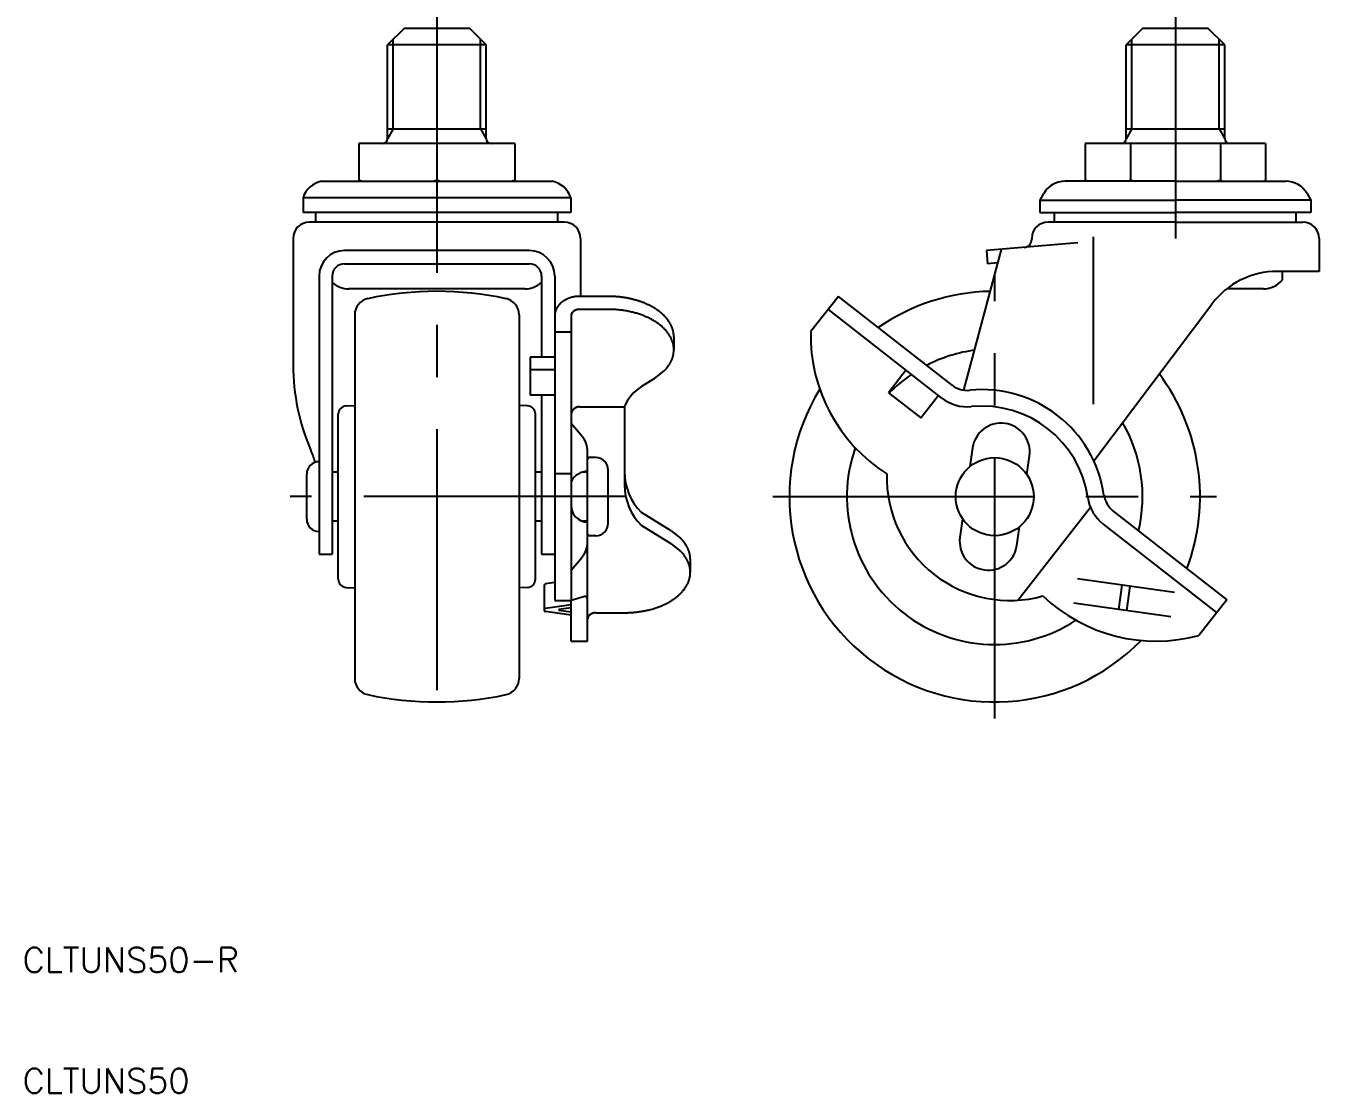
# Model space of a CAD drawing. Extents: x -118 to 41, y -73 to 123.
# Drawn here: x -118 to 39.5, y -72.6 to 57.3 of the extents above; entities that cross this region are included whole.
import ezdxf

# ---------------------------------------------------------------- set-up
doc = ezdxf.new("R2010")
doc.units = 0
doc.linetypes.add('CENTER', pattern=[50.8, 31.75, -6.35, 6.35, -6.35])
doc.layers.get('0').update_dxf_attribs({"linetype": 'CONTINUOUS'})
doc.layers.add('CENTER', color=1, linetype='CONTINUOUS')
doc.styles.get("Standard").update_dxf_attribs({"font": 'txt.shx', "height": 3, "bigfont": 'bigfont.shx'})

msp = doc.modelspace()

# ---------------------------------------------------------------- linework, layer by layer
at = {"color": 7, "linetype": 'CONTINUOUS'}
for p, q in [((-71.92, 57), (-73.92, 55)), ((-63.92, 57), (-71.92, 57)), ((-61.92, 55), (-63.92, 57)), ((18, 57), (16, 55)), ((26, 57), (18, 57)), ((28, 55), (26, 57)), ((-73.92, 43.6), (-73.92, 55)), ((-61.92, 55), (-73.92, 55)), ((-61.92, 43.6), (-61.92, 55)), ((16, 43.6), (16, 55)), ((28, 55), (16, 55)), ((28, 43.6), (28, 55)), ((-73.92, 44.77), (-61.92, 44.77)), ((16, 44.77), (28, 44.77)), ((-58.42, 43), (-77.42, 43)), ((-77.42, 43), (-77.42, 38.55)), ((-67.92, 43), (-67.92, 38.55)), ((-58.42, 43), (-58.42, 38.55)), ((32.97, 43), (11.03, 43)), ((11.03, 43), (11.03, 38.55)), ((16.52, 43), (16.52, 38.55)), ((27.48, 43), (27.48, 38.55)), ((32.97, 43), (32.97, 38.55)), ((-81.97, 38.4), (-53.87, 38.4)), ((-77.16, 38.4), (-77.42, 38.55)), ((-58.67, 38.4), (-58.42, 38.55)), ((22, 38.4), (8.56, 38.4)), ((11.29, 38.4), (11.03, 38.55)), ((22, 38.4), (35.44, 38.4)), ((32.71, 38.4), (32.97, 38.55)), ((-51.62, 36.4), (-84.22, 36.4)), ((-84.22, 36.4), (-84.22, 34.6)), ((-51.62, 36.4), (-51.62, 34.6)), ((5.96, 36.9), (5.5, 36.1)), ((38.04, 36.9), (38.5, 36.1)), ((5.5, 36.1), (22, 36.1)), ((5.5, 36.1), (5.5, 34.6)), ((38.5, 36.1), (22, 36.1)), ((38.5, 36.1), (38.5, 34.6)), ((-51.62, 34.6), (-84.22, 34.6)), ((-52.42, 33.43), (-83.42, 33.43)), ((-82.64, 33.43), (-82.64, 34.6)), ((-53.19, 33.43), (-53.19, 34.6)), ((5.5, 34.6), (22, 34.6)), ((22, 33.43), (6.5, 33.43)), ((7.28, 33.43), (7.28, 34.6)), ((38.5, 34.6), (22, 34.6)), ((22, 33.43), (37.5, 33.43)), ((36.72, 33.43), (36.72, 34.6)), ((11.98, 31.63), (11.98, 11.45)), ((-85.42, 31.43), (-85.42, 16.04)), ((-56.67, 29.95), (-79.17, 29.95)), ((-50.42, 31.43), (-50.42, 24.38)), ((-3.77, 12.97), (0.82, 30.11)), ((10.12, 30.92), (-1, 29.95)), ((-1, 29.95), (-0.86, 28.35)), ((4.5, 31.43), (4.5, 31.35)), ((11.98, 31.43), (11.98, 11.25)), ((39.5, 31.43), (39.5, 27.43)), ((-79.17, 28.35), (-56.67, 28.35)), ((0.38, 28.46), (-0.86, 28.35)), ((-82.27, 26.85), (-82.27, -7)), ((-80.67, 26.85), (-80.67, -7)), ((-55.17, 26.85), (-55.17, 16.99)), ((-53.57, 26.85), (-53.57, -7)), ((39.5, 27.43), (34.42, 27.43)), ((35, 27.43), (35, 26.35)), ((-57.2, 25.3), (-78.64, 25.3)), ((-53.57, 26.71), (-53.57, -12.64)), ((32.72, 25.3), (28.25, 25.3)), ((-47.07, 24.38), (-50.57, 24.38)), ((-19.02, 24.38), (-22.41, 20.05)), ((-5.19, 13.58), (-19.02, 24.38)), ((-77.92, 22.15), (-77.92, -22.15)), ((-57.92, 22.15), (-57.92, -22.15)), ((-47.07, 22.8), (-50.57, 22.8)), ((-6.42, 12), (-20.25, 22.8)), ((12.06, 4.37), (26.43, 23.45)), ((-51.57, 22.02), (-51.57, -12.64)), ((-53.57, 20.05), (-51.57, 20.05)), ((-39.07, 19.45), (-39.07, 17.88)), ((-53.57, 16.99), (-56.57, 16.99)), ((-56.57, 16.99), (-56.57, 12.34)), ((-53.57, 15.42), (-56.57, 15.42)), ((-41.41, 14.4), (-43.02, 13.41)), ((-41.41, 14.4), (-40.26, 15.3)), ((-10.8, 15.42), (-12.95, 12.66)), ((-12.95, 12.66), (-9.01, 9.58)), ((-78.97, 11.05), (-77.92, 11.1)), ((-56.87, 11.05), (-57.92, 11.1)), ((-53.57, 12.34), (-56.57, 12.34)), ((-55.17, 12.34), (-55.17, -7)), ((-9.01, 9.58), (-6.86, 12.34)), ((-79.92, -10.05), (-79.92, 10.05)), ((-55.92, -10.05), (-55.92, 10.05)), ((-50.57, 10.94), (-45.07, 10.94)), ((-45.07, 10.96), (-45.07, 1.44)), ((-45.07, 10.96), (-45.07, 1.44)), ((-51.57, 8.95), (-50.25, 7.36)), ((-49.57, -17.59), (-49.57, 5.45)), ((-48.57, 4.75), (-49.37, 4.75)), ((-2.7, 5.93), (-3.02, 3.67)), ((3.91, 2.69), (4.23, 4.96)), ((-47.07, -3.25), (-47.07, 3.25)), ((-83.77, -2.75), (-83.77, 2.75)), ((-79.92, 3), (-80.67, 3)), ((-55.17, 3), (-55.92, 3)), ((-51.57, 2.78), (-53.57, 2.78)), ((-49.77, 3), (-50.13, 3)), ((11.66, -1.32), (2.84, -12.6)), ((-79.92, -3), (-80.67, -3)), ((-55.17, -3), (-55.92, -3)), ((-49.77, -3), (-50.19, -3)), ((-39.41, -4.15), (-43.02, -1.93)), ((-3.91, -2.69), (-4.23, -4.96)), ((14.43, -1.75), (28.26, -12.56)), ((-39.41, -5.73), (-43.02, -3.51)), ((-39.41, -4.15), (-38.26, -5.05)), ((2.7, -5.93), (3.02, -3.67)), ((13.2, -3.33), (27.03, -14.14)), ((-48.57, -4.75), (-49.37, -4.75)), ((-39.41, -5.73), (-38.22, -6.66)), ((-82.27, -7), (-80.67, -7)), ((-55.17, -7), (-53.57, -7)), ((-51.57, -8.95), (-50.25, -7.36)), ((-37.07, -7.63), (-37.07, -9.21)), ((-54.87, -10.83), (-54.87, -13.8)), ((-53.57, -10.47), (-54.7, -10.63)), ((21.87, -11.66), (10.07, -10)), ((15.47, -10.76), (15.06, -13.73)), ((16.46, -10.9), (16.05, -13.87)), ((-78.97, -11.05), (-77.92, -11.1)), ((-56.87, -11.05), (-57.92, -11.1)), ((-51.57, -12.6), (-49.8, -12.09)), ((28.26, -12.56), (24.87, -16.89)), ((-51.57, -13.17), (-54.7, -13.6)), ((-51.57, -14.43), (-54.7, -14)), ((-53.57, -12.64), (-51.57, -12.64)), ((-51.57, -13.52), (-53.07, -13.73)), ((-53.07, -13.73), (-53.07, -13.87)), ((-51.57, -14.08), (-53.07, -13.87)), ((-51.57, -12.71), (-51.67, -12.64)), ((-51.57, -17.59), (-51.57, -12.71)), ((-48.57, -14.14), (-45.07, -14.14)), ((21.45, -14.63), (9.65, -12.97)), ((-51.57, -17.59), (-49.57, -17.59))]:
    msp.add_line(p, q, dxfattribs=at)
at = {"color": 3, "linetype": 'CONTINUOUS'}
for p, q in [((-73.24, 44.77), (-73.24, 55.67)), ((-62.59, 44.77), (-62.59, 55.67)), ((16.68, 44.77), (16.68, 55.68)), ((27.32, 44.77), (27.32, 55.68)), ((-73.24, 44.77), (-73.93, 43.57)), ((-62.59, 44.77), (-61.9, 43.57)), ((16.68, 44.77), (15.99, 43.58)), ((27.32, 44.77), (28.01, 43.58))]:
    msp.add_line(p, q, dxfattribs=at)
at = {"color": 7, "linetype": 'CONTINUOUS'}
for points in [[(-50.57, 24.38, 0), (-50.6, 24.38, 0), (-50.64, 24.38, 0), (-50.68, 24.38, 0), (-50.71, 24.38, 0), (-50.75, 24.38, 0), (-50.79, 24.37, 0), (-50.82, 24.37, 0), (-50.86, 24.37, 0), (-50.9, 24.37, 0), (-50.93, 24.36, 0), (-50.97, 24.36, 0), (-51.01, 24.35, 0), (-51.04, 24.35, 0), (-51.08, 24.35, 0), (-51.12, 24.34, 0), (-51.15, 24.33, 0), (-51.19, 24.33, 0), (-51.22, 24.32, 0), (-51.26, 24.32, 0), (-51.3, 24.31, 0), (-51.33, 24.3, 0), (-51.37, 24.29, 0), (-51.4, 24.29, 0), (-51.44, 24.28, 0), (-51.47, 24.27, 0), (-51.51, 24.26, 0), (-51.54, 24.25, 0), (-51.58, 24.24, 0), (-51.61, 24.23, 0), (-51.65, 24.22, 0), (-51.68, 24.21, 0), (-51.72, 24.2, 0), (-51.75, 24.19, 0), (-51.78, 24.18, 0), (-51.82, 24.17, 0), (-51.85, 24.15, 0), (-51.88, 24.14, 0), (-51.92, 24.13, 0), (-51.95, 24.11, 0), (-51.98, 24.1, 0), (-52.01, 24.09, 0), (-52.05, 24.07, 0), (-52.08, 24.06, 0), (-52.11, 24.04, 0), (-52.14, 24.03, 0), (-52.17, 24.01, 0), (-52.2, 24, 0), (-52.23, 23.98, 0), (-52.26, 23.97, 0), (-52.29, 23.95, 0), (-52.32, 23.93, 0), (-52.35, 23.92, 0), (-52.38, 23.9, 0), (-52.41, 23.88, 0), (-52.44, 23.86, 0), (-52.47, 23.84, 0), (-52.5, 23.83, 0), (-52.53, 23.81, 0), (-52.55, 23.79, 0), (-52.58, 23.77, 0), (-52.61, 23.75, 0), (-52.64, 23.73, 0), (-52.66, 23.71, 0), (-52.69, 23.69, 0), (-52.71, 23.67, 0), (-52.74, 23.65, 0), (-52.77, 23.63, 0), (-52.79, 23.6, 0), (-52.81, 23.58, 0), (-52.84, 23.56, 0), (-52.86, 23.54, 0), (-52.89, 23.52, 0), (-52.91, 23.49, 0), (-52.93, 23.47, 0), (-52.96, 23.45, 0), (-52.98, 23.42, 0), (-53, 23.4, 0), (-53.02, 23.38, 0), (-53.04, 23.35, 0), (-53.06, 23.33, 0), (-53.08, 23.31, 0), (-53.1, 23.28, 0), (-53.12, 23.26, 0), (-53.14, 23.23, 0), (-53.16, 23.21, 0), (-53.18, 23.18, 0), (-53.2, 23.16, 0), (-53.21, 23.13, 0), (-53.23, 23.1, 0), (-53.25, 23.08, 0), (-53.26, 23.05, 0), (-53.28, 23.03, 0), (-53.3, 23, 0), (-53.31, 22.97, 0), (-53.32, 22.95, 0), (-53.34, 22.92, 0), (-53.35, 22.89, 0), (-53.37, 22.87, 0), (-53.38, 22.84, 0), (-53.39, 22.81, 0), (-53.4, 22.79, 0), (-53.42, 22.76, 0), (-53.43, 22.73, 0), (-53.44, 22.7, 0), (-53.45, 22.67, 0), (-53.46, 22.65, 0), (-53.47, 22.62, 0), (-53.48, 22.59, 0), (-53.49, 22.56, 0), (-53.49, 22.53, 0), (-53.5, 22.51, 0), (-53.51, 22.48, 0), (-53.52, 22.45, 0), (-53.52, 22.42, 0), (-53.53, 22.39, 0), (-53.54, 22.36, 0), (-53.54, 22.33, 0), (-53.54, 22.31, 0), (-53.55, 22.28, 0), (-53.55, 22.25, 0), (-53.56, 22.22, 0), (-53.56, 22.19, 0), (-53.56, 22.16, 0), (-53.56, 22.13, 0), (-53.57, 22.1, 0), (-53.57, 22.07, 0), (-53.57, 22.05, 0), (-53.57, 22.02, 0)], [(-39.07, 19.46, 0), (-39.07, 19.52, 0), (-39.07, 19.58, 0), (-39.07, 19.64, 0), (-39.08, 19.7, 0), (-39.08, 19.76, 0), (-39.09, 19.82, 0), (-39.1, 19.88, 0), (-39.11, 19.94, 0), (-39.12, 20, 0), (-39.13, 20.06, 0), (-39.14, 20.12, 0), (-39.15, 20.18, 0), (-39.17, 20.24, 0), (-39.19, 20.3, 0), (-39.2, 20.36, 0), (-39.22, 20.42, 0), (-39.24, 20.48, 0), (-39.26, 20.53, 0), (-39.28, 20.59, 0), (-39.31, 20.65, 0), (-39.33, 20.71, 0), (-39.36, 20.77, 0), (-39.38, 20.83, 0), (-39.41, 20.88, 0), (-39.44, 20.94, 0), (-39.47, 21, 0), (-39.5, 21.06, 0), (-39.54, 21.11, 0), (-39.57, 21.17, 0), (-39.6, 21.23, 0), (-39.64, 21.28, 0), (-39.68, 21.34, 0), (-39.71, 21.4, 0), (-39.75, 21.45, 0), (-39.79, 21.51, 0), (-39.84, 21.56, 0), (-39.88, 21.62, 0), (-39.92, 21.67, 0), (-39.97, 21.72, 0), (-40.01, 21.78, 0), (-40.06, 21.83, 0), (-40.11, 21.88, 0), (-40.16, 21.94, 0), (-40.21, 21.99, 0), (-40.26, 22.04, 0), (-40.31, 22.09, 0), (-40.36, 22.14, 0), (-40.42, 22.19, 0), (-40.47, 22.24, 0), (-40.53, 22.29, 0), (-40.58, 22.34, 0), (-40.64, 22.39, 0), (-40.7, 22.44, 0), (-40.76, 22.49, 0), (-40.82, 22.53, 0), (-40.88, 22.58, 0), (-40.95, 22.63, 0), (-41.01, 22.67, 0), (-41.07, 22.72, 0), (-41.14, 22.76, 0), (-41.21, 22.81, 0), (-41.27, 22.85, 0), (-41.34, 22.89, 0), (-41.41, 22.94, 0), (-41.48, 22.98, 0), (-41.55, 23.02, 0), (-41.62, 23.06, 0), (-41.7, 23.1, 0), (-41.77, 23.14, 0), (-41.84, 23.18, 0), (-41.92, 23.22, 0), (-41.99, 23.26, 0), (-42.07, 23.3, 0), (-42.15, 23.34, 0), (-42.22, 23.37, 0), (-42.3, 23.41, 0), (-42.38, 23.45, 0), (-42.46, 23.48, 0), (-42.54, 23.52, 0), (-42.62, 23.55, 0), (-42.7, 23.58, 0), (-42.79, 23.62, 0), (-42.87, 23.65, 0), (-42.95, 23.68, 0), (-43.04, 23.71, 0), (-43.12, 23.74, 0), (-43.21, 23.77, 0), (-43.3, 23.8, 0), (-43.38, 23.83, 0), (-43.47, 23.85, 0), (-43.56, 23.88, 0), (-43.65, 23.91, 0), (-43.74, 23.93, 0), (-43.83, 23.96, 0), (-43.92, 23.98, 0), (-44.01, 24.01, 0), (-44.1, 24.03, 0), (-44.19, 24.05, 0), (-44.28, 24.07, 0), (-44.37, 24.09, 0), (-44.47, 24.11, 0), (-44.56, 24.13, 0), (-44.65, 24.15, 0), (-44.75, 24.17, 0), (-44.84, 24.19, 0), (-44.93, 24.2, 0), (-45.03, 24.22, 0), (-45.12, 24.23, 0), (-45.22, 24.25, 0), (-45.31, 24.26, 0), (-45.41, 24.27, 0), (-45.51, 24.29, 0), (-45.6, 24.3, 0), (-45.7, 24.31, 0), (-45.8, 24.32, 0), (-45.89, 24.33, 0), (-45.99, 24.34, 0), (-46.09, 24.34, 0), (-46.19, 24.35, 0), (-46.28, 24.36, 0), (-46.38, 24.36, 0), (-46.48, 24.37, 0), (-46.58, 24.37, 0), (-46.67, 24.37, 0), (-46.77, 24.38, 0), (-46.87, 24.38, 0), (-46.97, 24.38, 0), (-47.07, 24.38, 0)], [(-50.57, 22.8, 0), (-50.58, 22.8, 0), (-50.59, 22.8, 0), (-50.6, 22.8, 0), (-50.62, 22.8, 0), (-50.63, 22.8, 0), (-50.64, 22.8, 0), (-50.65, 22.8, 0), (-50.67, 22.8, 0), (-50.68, 22.8, 0), (-50.69, 22.8, 0), (-50.7, 22.8, 0), (-50.71, 22.8, 0), (-50.73, 22.79, 0), (-50.74, 22.79, 0), (-50.75, 22.79, 0), (-50.76, 22.79, 0), (-50.77, 22.79, 0), (-50.79, 22.79, 0), (-50.8, 22.78, 0), (-50.81, 22.78, 0), (-50.82, 22.78, 0), (-50.83, 22.78, 0), (-50.85, 22.77, 0), (-50.86, 22.77, 0), (-50.87, 22.77, 0), (-50.88, 22.76, 0), (-50.89, 22.76, 0), (-50.9, 22.76, 0), (-50.92, 22.75, 0), (-50.93, 22.75, 0), (-50.94, 22.75, 0), (-50.95, 22.74, 0), (-50.96, 22.74, 0), (-50.97, 22.74, 0), (-50.98, 22.73, 0), (-51, 22.73, 0), (-51.01, 22.72, 0), (-51.02, 22.72, 0), (-51.03, 22.72, 0), (-51.04, 22.71, 0), (-51.05, 22.71, 0), (-51.06, 22.7, 0), (-51.07, 22.7, 0), (-51.08, 22.69, 0), (-51.09, 22.69, 0), (-51.1, 22.68, 0), (-51.11, 22.68, 0), (-51.12, 22.67, 0), (-51.13, 22.67, 0), (-51.14, 22.66, 0), (-51.15, 22.65, 0), (-51.16, 22.65, 0), (-51.17, 22.64, 0), (-51.18, 22.64, 0), (-51.19, 22.63, 0), (-51.2, 22.63, 0), (-51.21, 22.62, 0), (-51.22, 22.61, 0), (-51.23, 22.61, 0), (-51.24, 22.6, 0), (-51.25, 22.59, 0), (-51.26, 22.59, 0), (-51.27, 22.58, 0), (-51.27, 22.57, 0), (-51.28, 22.57, 0), (-51.29, 22.56, 0), (-51.3, 22.55, 0), (-51.31, 22.55, 0), (-51.32, 22.54, 0), (-51.32, 22.53, 0), (-51.33, 22.52, 0), (-51.34, 22.52, 0), (-51.35, 22.51, 0), (-51.36, 22.5, 0), (-51.36, 22.49, 0), (-51.37, 22.49, 0), (-51.38, 22.48, 0), (-51.39, 22.47, 0), (-51.39, 22.46, 0), (-51.4, 22.45, 0), (-51.41, 22.45, 0), (-51.41, 22.44, 0), (-51.42, 22.43, 0), (-51.43, 22.42, 0), (-51.43, 22.41, 0), (-51.44, 22.4, 0), (-51.44, 22.4, 0), (-51.45, 22.39, 0), (-51.46, 22.38, 0), (-51.46, 22.37, 0), (-51.47, 22.36, 0), (-51.47, 22.35, 0), (-51.48, 22.34, 0), (-51.48, 22.34, 0), (-51.49, 22.33, 0), (-51.49, 22.32, 0), (-51.5, 22.31, 0), (-51.5, 22.3, 0), (-51.5, 22.29, 0), (-51.51, 22.28, 0), (-51.51, 22.27, 0), (-51.52, 22.26, 0), (-51.52, 22.25, 0), (-51.52, 22.25, 0), (-51.53, 22.24, 0), (-51.53, 22.23, 0), (-51.53, 22.22, 0), (-51.54, 22.21, 0), (-51.54, 22.2, 0), (-51.54, 22.19, 0), (-51.55, 22.18, 0), (-51.55, 22.17, 0), (-51.55, 22.16, 0), (-51.55, 22.15, 0), (-51.55, 22.14, 0), (-51.56, 22.13, 0), (-51.56, 22.12, 0), (-51.56, 22.11, 0), (-51.56, 22.1, 0), (-51.56, 22.09, 0), (-51.56, 22.08, 0), (-51.56, 22.07, 0), (-51.57, 22.06, 0), (-51.57, 22.05, 0), (-51.57, 22.05, 0), (-51.57, 22.04, 0), (-51.57, 22.03, 0), (-51.57, 22.02, 0)], [(-40.26, 15.3, 0), (-40.19, 15.37, 0), (-40.12, 15.44, 0), (-40.05, 15.51, 0), (-39.99, 15.58, 0), (-39.93, 15.65, 0), (-39.87, 15.73, 0), (-39.82, 15.8, 0), (-39.76, 15.87, 0), (-39.71, 15.95, 0), (-39.66, 16.02, 0), (-39.61, 16.1, 0), (-39.56, 16.18, 0), (-39.52, 16.25, 0), (-39.47, 16.33, 0), (-39.43, 16.41, 0), (-39.39, 16.49, 0), (-39.36, 16.57, 0), (-39.32, 16.64, 0), (-39.29, 16.72, 0), (-39.26, 16.8, 0), (-39.23, 16.88, 0), (-39.21, 16.96, 0), (-39.18, 17.04, 0), (-39.16, 17.12, 0), (-39.14, 17.2, 0), (-39.13, 17.29, 0), (-39.11, 17.37, 0), (-39.1, 17.45, 0), (-39.09, 17.53, 0), (-39.08, 17.61, 0), (-39.07, 17.69, 0), (-39.07, 17.77, 0), (-39.07, 17.86, 0), (-39.07, 17.94, 0), (-39.07, 18.02, 0), (-39.08, 18.1, 0), (-39.08, 18.18, 0), (-39.09, 18.26, 0), (-39.1, 18.35, 0), (-39.12, 18.43, 0), (-39.13, 18.51, 0), (-39.15, 18.59, 0), (-39.17, 18.67, 0), (-39.19, 18.75, 0), (-39.22, 18.83, 0), (-39.24, 18.91, 0), (-39.27, 18.99, 0), (-39.3, 19.07, 0), (-39.34, 19.15, 0), (-39.37, 19.23, 0), (-39.41, 19.31, 0), (-39.45, 19.38, 0), (-39.49, 19.46, 0), (-39.54, 19.54, 0), (-39.58, 19.62, 0), (-39.63, 19.69, 0), (-39.68, 19.77, 0), (-39.73, 19.84, 0), (-39.78, 19.92, 0), (-39.84, 19.99, 0), (-39.9, 20.06, 0), (-39.96, 20.14, 0), (-40.02, 20.21, 0), (-40.08, 20.28, 0), (-40.15, 20.35, 0), (-40.22, 20.42, 0), (-40.29, 20.49, 0), (-40.36, 20.56, 0), (-40.43, 20.63, 0), (-40.51, 20.7, 0), (-40.58, 20.76, 0), (-40.66, 20.83, 0), (-40.74, 20.89, 0), (-40.82, 20.96, 0), (-40.91, 21.02, 0), (-40.99, 21.08, 0), (-41.08, 21.15, 0), (-41.17, 21.21, 0), (-41.26, 21.27, 0), (-41.35, 21.32, 0), (-41.44, 21.38, 0), (-41.54, 21.44, 0), (-41.64, 21.5, 0), (-41.73, 21.55, 0), (-41.83, 21.6, 0), (-41.94, 21.66, 0), (-42.04, 21.71, 0), (-42.14, 21.76, 0), (-42.25, 21.81, 0), (-42.35, 21.86, 0), (-42.46, 21.91, 0), (-42.57, 21.95, 0), (-42.68, 22, 0), (-42.79, 22.04, 0), (-42.9, 22.08, 0), (-43.02, 22.13, 0), (-43.13, 22.17, 0), (-43.25, 22.21, 0), (-43.37, 22.25, 0), (-43.48, 22.28, 0), (-43.6, 22.32, 0), (-43.72, 22.35, 0), (-43.85, 22.39, 0), (-43.97, 22.42, 0), (-44.09, 22.45, 0), (-44.21, 22.48, 0), (-44.34, 22.51, 0), (-44.46, 22.54, 0), (-44.59, 22.56, 0), (-44.71, 22.59, 0), (-44.84, 22.61, 0), (-44.97, 22.63, 0), (-45.1, 22.65, 0), (-45.23, 22.67, 0), (-45.36, 22.69, 0), (-45.49, 22.71, 0), (-45.62, 22.72, 0), (-45.75, 22.74, 0), (-45.88, 22.75, 0), (-46.01, 22.76, 0), (-46.14, 22.77, 0), (-46.27, 22.78, 0), (-46.4, 22.79, 0), (-46.54, 22.79, 0), (-46.67, 22.8, 0), (-46.8, 22.8, 0), (-46.93, 22.8, 0), (-47.07, 22.8, 0)], [(-50.57, 10.94, 0), (-50.58, 10.94, 0), (-50.59, 10.94, 0), (-50.6, 10.94, 0), (-50.62, 10.94, 0), (-50.63, 10.94, 0), (-50.64, 10.94, 0), (-50.65, 10.94, 0), (-50.67, 10.93, 0), (-50.68, 10.93, 0), (-50.69, 10.93, 0), (-50.7, 10.93, 0), (-50.71, 10.93, 0), (-50.73, 10.93, 0), (-50.74, 10.92, 0), (-50.75, 10.92, 0), (-50.76, 10.92, 0), (-50.77, 10.92, 0), (-50.79, 10.92, 0), (-50.8, 10.91, 0), (-50.81, 10.91, 0), (-50.82, 10.91, 0), (-50.83, 10.9, 0), (-50.85, 10.9, 0), (-50.86, 10.9, 0), (-50.87, 10.89, 0), (-50.88, 10.89, 0), (-50.89, 10.89, 0), (-50.9, 10.88, 0), (-50.92, 10.88, 0), (-50.93, 10.87, 0), (-50.94, 10.87, 0), (-50.95, 10.86, 0), (-50.96, 10.86, 0), (-50.97, 10.85, 0), (-50.98, 10.85, 0), (-51, 10.84, 0), (-51.01, 10.84, 0), (-51.02, 10.83, 0), (-51.03, 10.83, 0), (-51.04, 10.82, 0), (-51.05, 10.82, 0), (-51.06, 10.81, 0), (-51.07, 10.8, 0), (-51.08, 10.8, 0), (-51.09, 10.79, 0), (-51.1, 10.78, 0), (-51.11, 10.78, 0), (-51.12, 10.77, 0), (-51.13, 10.76, 0), (-51.14, 10.76, 0), (-51.15, 10.75, 0), (-51.16, 10.74, 0), (-51.17, 10.74, 0), (-51.18, 10.73, 0), (-51.19, 10.72, 0), (-51.2, 10.71, 0), (-51.21, 10.7, 0), (-51.22, 10.7, 0), (-51.23, 10.69, 0), (-51.24, 10.68, 0), (-51.25, 10.67, 0), (-51.26, 10.66, 0), (-51.27, 10.66, 0), (-51.27, 10.65, 0), (-51.28, 10.64, 0), (-51.29, 10.63, 0), (-51.3, 10.62, 0), (-51.31, 10.61, 0), (-51.32, 10.6, 0), (-51.32, 10.59, 0), (-51.33, 10.58, 0), (-51.34, 10.57, 0), (-51.35, 10.56, 0), (-51.36, 10.55, 0), (-51.36, 10.54, 0), (-51.37, 10.54, 0), (-51.38, 10.53, 0), (-51.39, 10.52, 0), (-51.39, 10.51, 0), (-51.4, 10.49, 0), (-51.41, 10.48, 0), (-51.41, 10.47, 0), (-51.42, 10.46, 0), (-51.43, 10.45, 0), (-51.43, 10.44, 0), (-51.44, 10.43, 0), (-51.44, 10.42, 0), (-51.45, 10.41, 0), (-51.46, 10.4, 0), (-51.46, 10.39, 0), (-51.47, 10.38, 0), (-51.47, 10.37, 0), (-51.48, 10.36, 0), (-51.48, 10.34, 0), (-51.49, 10.33, 0), (-51.49, 10.32, 0), (-51.5, 10.31, 0), (-51.5, 10.3, 0), (-51.5, 10.29, 0), (-51.51, 10.28, 0), (-51.51, 10.26, 0), (-51.52, 10.25, 0), (-51.52, 10.24, 0), (-51.52, 10.23, 0), (-51.53, 10.22, 0), (-51.53, 10.21, 0), (-51.53, 10.19, 0), (-51.54, 10.18, 0), (-51.54, 10.17, 0), (-51.54, 10.16, 0), (-51.55, 10.15, 0), (-51.55, 10.13, 0), (-51.55, 10.12, 0), (-51.55, 10.11, 0), (-51.55, 10.1, 0), (-51.56, 10.09, 0), (-51.56, 10.07, 0), (-51.56, 10.06, 0), (-51.56, 10.05, 0), (-51.56, 10.04, 0), (-51.56, 10.03, 0), (-51.56, 10.01, 0), (-51.57, 10, 0), (-51.57, 9.99, 0), (-51.57, 9.98, 0), (-51.57, 9.96, 0), (-51.57, 9.95, 0), (-51.57, 9.94, 0)], [(-37.07, -7.63, 0), (-37.07, -7.61, 0), (-37.07, -7.59, 0), (-37.07, -7.57, 0), (-37.07, -7.55, 0), (-37.07, -7.53, 0), (-37.07, -7.51, 0), (-37.07, -7.49, 0), (-37.07, -7.46, 0), (-37.07, -7.44, 0), (-37.07, -7.42, 0), (-37.08, -7.4, 0), (-37.08, -7.38, 0), (-37.08, -7.36, 0), (-37.08, -7.34, 0), (-37.08, -7.32, 0), (-37.09, -7.29, 0), (-37.09, -7.27, 0), (-37.09, -7.25, 0), (-37.09, -7.23, 0), (-37.1, -7.21, 0), (-37.1, -7.19, 0), (-37.1, -7.17, 0), (-37.11, -7.15, 0), (-37.11, -7.13, 0), (-37.11, -7.1, 0), (-37.12, -7.08, 0), (-37.12, -7.06, 0), (-37.13, -7.04, 0), (-37.13, -7.02, 0), (-37.13, -7, 0), (-37.14, -6.98, 0), (-37.14, -6.96, 0), (-37.15, -6.94, 0), (-37.15, -6.91, 0), (-37.16, -6.89, 0), (-37.16, -6.87, 0), (-37.17, -6.85, 0), (-37.17, -6.83, 0), (-37.18, -6.81, 0), (-37.19, -6.79, 0), (-37.19, -6.77, 0), (-37.2, -6.75, 0), (-37.2, -6.73, 0), (-37.21, -6.71, 0), (-37.22, -6.68, 0), (-37.22, -6.66, 0), (-37.23, -6.64, 0), (-37.24, -6.62, 0), (-37.25, -6.6, 0), (-37.25, -6.58, 0), (-37.26, -6.56, 0), (-37.27, -6.54, 0), (-37.28, -6.52, 0), (-37.28, -6.5, 0), (-37.29, -6.48, 0), (-37.3, -6.46, 0), (-37.31, -6.44, 0), (-37.32, -6.42, 0), (-37.32, -6.39, 0), (-37.33, -6.37, 0), (-37.34, -6.35, 0), (-37.35, -6.33, 0), (-37.36, -6.31, 0), (-37.37, -6.29, 0), (-37.38, -6.27, 0), (-37.39, -6.25, 0), (-37.4, -6.23, 0), (-37.41, -6.21, 0), (-37.42, -6.19, 0), (-37.43, -6.17, 0), (-37.44, -6.15, 0), (-37.45, -6.13, 0), (-37.46, -6.11, 0), (-37.47, -6.09, 0), (-37.48, -6.07, 0), (-37.49, -6.05, 0), (-37.5, -6.03, 0), (-37.52, -6.01, 0), (-37.53, -5.99, 0), (-37.54, -5.97, 0), (-37.55, -5.95, 0), (-37.56, -5.93, 0), (-37.57, -5.91, 0), (-37.59, -5.89, 0), (-37.6, -5.87, 0), (-37.61, -5.85, 0), (-37.62, -5.83, 0), (-37.64, -5.81, 0), (-37.65, -5.79, 0), (-37.66, -5.77, 0), (-37.68, -5.75, 0), (-37.69, -5.73, 0), (-37.7, -5.71, 0), (-37.72, -5.69, 0), (-37.73, -5.67, 0), (-37.74, -5.65, 0), (-37.76, -5.63, 0), (-37.77, -5.61, 0), (-37.79, -5.6, 0), (-37.8, -5.58, 0), (-37.81, -5.56, 0), (-37.83, -5.54, 0), (-37.84, -5.52, 0), (-37.86, -5.5, 0), (-37.87, -5.48, 0), (-37.89, -5.46, 0), (-37.9, -5.44, 0), (-37.92, -5.42, 0), (-37.93, -5.4, 0), (-37.95, -5.38, 0), (-37.97, -5.37, 0), (-37.98, -5.35, 0), (-38, -5.33, 0), (-38.01, -5.31, 0), (-38.03, -5.29, 0), (-38.05, -5.27, 0), (-38.06, -5.25, 0), (-38.08, -5.24, 0), (-38.1, -5.22, 0), (-38.11, -5.2, 0), (-38.13, -5.18, 0), (-38.15, -5.16, 0), (-38.17, -5.14, 0), (-38.18, -5.12, 0), (-38.2, -5.11, 0), (-38.22, -5.09, 0), (-38.24, -5.07, 0), (-38.26, -5.05, 0)], [(-45.07, -14.14, 0), (-44.93, -14.13, 0), (-44.8, -14.13, 0), (-44.67, -14.13, 0), (-44.54, -14.12, 0), (-44.4, -14.12, 0), (-44.27, -14.11, 0), (-44.14, -14.1, 0), (-44.01, -14.09, 0), (-43.88, -14.08, 0), (-43.75, -14.07, 0), (-43.62, -14.05, 0), (-43.49, -14.04, 0), (-43.36, -14.02, 0), (-43.23, -14, 0), (-43.1, -13.98, 0), (-42.97, -13.96, 0), (-42.84, -13.94, 0), (-42.71, -13.92, 0), (-42.59, -13.89, 0), (-42.46, -13.87, 0), (-42.34, -13.84, 0), (-42.21, -13.81, 0), (-42.09, -13.78, 0), (-41.97, -13.75, 0), (-41.85, -13.72, 0), (-41.72, -13.68, 0), (-41.6, -13.65, 0), (-41.48, -13.61, 0), (-41.37, -13.58, 0), (-41.25, -13.54, 0), (-41.13, -13.5, 0), (-41.02, -13.46, 0), (-40.9, -13.42, 0), (-40.79, -13.37, 0), (-40.68, -13.33, 0), (-40.57, -13.28, 0), (-40.46, -13.24, 0), (-40.35, -13.19, 0), (-40.25, -13.14, 0), (-40.14, -13.09, 0), (-40.04, -13.04, 0), (-39.94, -12.99, 0), (-39.83, -12.94, 0), (-39.73, -12.88, 0), (-39.64, -12.83, 0), (-39.54, -12.77, 0), (-39.44, -12.71, 0), (-39.35, -12.66, 0), (-39.26, -12.6, 0), (-39.17, -12.54, 0), (-39.08, -12.48, 0), (-38.99, -12.41, 0), (-38.91, -12.35, 0), (-38.82, -12.29, 0), (-38.74, -12.22, 0), (-38.66, -12.16, 0), (-38.58, -12.09, 0), (-38.51, -12.03, 0), (-38.43, -11.96, 0), (-38.36, -11.89, 0), (-38.29, -11.82, 0), (-38.22, -11.75, 0), (-38.15, -11.68, 0), (-38.08, -11.61, 0), (-38.02, -11.54, 0), (-37.96, -11.47, 0), (-37.9, -11.4, 0), (-37.84, -11.32, 0), (-37.78, -11.25, 0), (-37.73, -11.17, 0), (-37.68, -11.1, 0), (-37.63, -11.02, 0), (-37.58, -10.95, 0), (-37.54, -10.87, 0), (-37.49, -10.79, 0), (-37.45, -10.71, 0), (-37.41, -10.64, 0), (-37.37, -10.56, 0), (-37.34, -10.48, 0), (-37.3, -10.4, 0), (-37.27, -10.32, 0), (-37.24, -10.24, 0), (-37.22, -10.16, 0), (-37.19, -10.08, 0), (-37.17, -10, 0), (-37.15, -9.92, 0), (-37.13, -9.84, 0), (-37.12, -9.76, 0), (-37.1, -9.68, 0), (-37.09, -9.6, 0), (-37.08, -9.51, 0), (-37.08, -9.43, 0), (-37.07, -9.35, 0), (-37.07, -9.27, 0), (-37.07, -9.19, 0), (-37.07, -9.11, 0), (-37.07, -9.02, 0), (-37.08, -8.94, 0), (-37.09, -8.86, 0), (-37.1, -8.78, 0), (-37.11, -8.7, 0), (-37.13, -8.62, 0), (-37.14, -8.54, 0), (-37.16, -8.46, 0), (-37.18, -8.37, 0), (-37.21, -8.29, 0), (-37.23, -8.21, 0), (-37.26, -8.13, 0), (-37.29, -8.05, 0), (-37.32, -7.98, 0), (-37.36, -7.9, 0), (-37.39, -7.82, 0), (-37.43, -7.74, 0), (-37.47, -7.66, 0), (-37.52, -7.58, 0), (-37.56, -7.51, 0), (-37.61, -7.43, 0), (-37.66, -7.36, 0), (-37.71, -7.28, 0), (-37.76, -7.21, 0), (-37.82, -7.13, 0), (-37.87, -7.06, 0), (-37.93, -6.98, 0), (-37.99, -6.91, 0), (-38.05, -6.84, 0), (-38.12, -6.77, 0), (-38.19, -6.7, 0), (-38.26, -6.63, 0)], [(-48.57, -14.14, 0), (-48.58, -14.14, 0), (-48.59, -14.14, 0), (-48.6, -14.14, 0), (-48.62, -14.14, 0), (-48.63, -14.14, 0), (-48.64, -14.14, 0), (-48.65, -14.14, 0), (-48.67, -14.14, 0), (-48.68, -14.14, 0), (-48.69, -14.14, 0), (-48.7, -14.14, 0), (-48.71, -14.14, 0), (-48.73, -14.15, 0), (-48.74, -14.15, 0), (-48.75, -14.15, 0), (-48.76, -14.15, 0), (-48.77, -14.15, 0), (-48.79, -14.15, 0), (-48.8, -14.16, 0), (-48.81, -14.16, 0), (-48.82, -14.16, 0), (-48.83, -14.16, 0), (-48.85, -14.17, 0), (-48.86, -14.17, 0), (-48.87, -14.17, 0), (-48.88, -14.18, 0), (-48.89, -14.18, 0), (-48.9, -14.18, 0), (-48.92, -14.18, 0), (-48.93, -14.19, 0), (-48.94, -14.19, 0), (-48.95, -14.2, 0), (-48.96, -14.2, 0), (-48.97, -14.2, 0), (-48.98, -14.21, 0), (-49, -14.21, 0), (-49.01, -14.22, 0), (-49.02, -14.22, 0), (-49.03, -14.22, 0), (-49.04, -14.23, 0), (-49.05, -14.23, 0), (-49.06, -14.24, 0), (-49.07, -14.24, 0), (-49.08, -14.25, 0), (-49.09, -14.25, 0), (-49.1, -14.26, 0), (-49.11, -14.26, 0), (-49.12, -14.27, 0), (-49.13, -14.27, 0), (-49.14, -14.28, 0), (-49.15, -14.28, 0), (-49.16, -14.29, 0), (-49.17, -14.3, 0), (-49.18, -14.3, 0), (-49.19, -14.31, 0), (-49.2, -14.31, 0), (-49.21, -14.32, 0), (-49.22, -14.33, 0), (-49.23, -14.33, 0), (-49.24, -14.34, 0), (-49.25, -14.35, 0), (-49.26, -14.35, 0), (-49.27, -14.36, 0), (-49.27, -14.37, 0), (-49.28, -14.37, 0), (-49.29, -14.38, 0), (-49.3, -14.39, 0), (-49.31, -14.39, 0), (-49.32, -14.4, 0), (-49.32, -14.41, 0), (-49.33, -14.42, 0), (-49.34, -14.42, 0), (-49.35, -14.43, 0), (-49.36, -14.44, 0), (-49.36, -14.45, 0), (-49.37, -14.45, 0), (-49.38, -14.46, 0), (-49.39, -14.47, 0), (-49.39, -14.48, 0), (-49.4, -14.49, 0), (-49.41, -14.49, 0), (-49.41, -14.5, 0), (-49.42, -14.51, 0), (-49.43, -14.52, 0), (-49.43, -14.53, 0), (-49.44, -14.54, 0), (-49.44, -14.54, 0), (-49.45, -14.55, 0), (-49.46, -14.56, 0), (-49.46, -14.57, 0), (-49.47, -14.58, 0), (-49.47, -14.59, 0), (-49.48, -14.6, 0), (-49.48, -14.6, 0), (-49.49, -14.61, 0), (-49.49, -14.62, 0), (-49.5, -14.63, 0), (-49.5, -14.64, 0), (-49.5, -14.65, 0), (-49.51, -14.66, 0), (-49.51, -14.67, 0), (-49.52, -14.68, 0), (-49.52, -14.69, 0), (-49.52, -14.69, 0), (-49.53, -14.7, 0), (-49.53, -14.71, 0), (-49.53, -14.72, 0), (-49.54, -14.73, 0), (-49.54, -14.74, 0), (-49.54, -14.75, 0), (-49.55, -14.76, 0), (-49.55, -14.77, 0), (-49.55, -14.78, 0), (-49.55, -14.79, 0), (-49.55, -14.8, 0), (-49.56, -14.81, 0), (-49.56, -14.82, 0), (-49.56, -14.83, 0), (-49.56, -14.84, 0), (-49.56, -14.85, 0), (-49.56, -14.86, 0), (-49.56, -14.87, 0), (-49.57, -14.88, 0), (-49.57, -14.88, 0), (-49.57, -14.89, 0), (-49.57, -14.9, 0), (-49.57, -14.91, 0), (-49.57, -14.92, 0)]]:
    msp.add_polyline3d(points, dxfattribs=at)
msp.add_circle((0, 0), 4.75, dxfattribs=at)
msp.add_circle((0, 0), 4.75, dxfattribs=at)
for centre, radius, start, end in [((-74.52, 43.6), 0.6, 270, 0), ((-61.32, 43.6), 0.6, 180, 270), ((15.4, 43.6), 0.6, 270, 0), ((28.6, 43.6), 0.6, 180, 270), ((-81.37, 35.46), 3, 101.5188, 161.7483), ((-72.67, 51.42), 13.72, 249.7438, 251.5855), ((-72.67, 51.42), 13.72, 288.4145, 290.2562), ((-63.17, 51.42), 13.72, 249.7438, 251.5855), ((-63.17, 51.42), 13.72, 288.4145, 290.2562), ((-54.47, 35.46), 3, 18.2517, 78.4812), ((8.56, 35.4), 3, 90, 150), ((14.11, 43.7), 6, 240, 242.0471), ((14.11, 41.55), 3.85, 305.0811, 308.7577), ((22, 55.82), 18.12, 252.3968, 254.0224), ((22, 55.82), 18.12, 285.9776, 287.6032), ((29.89, 41.55), 3.85, 231.2423, 234.9189), ((29.89, 43.7), 6, 297.9529, 300), ((35.44, 35.4), 3, 30, 90), ((-83.42, 31.43), 2, 90, 180), ((-52.42, 31.43), 2, 360, 90), ((6.5, 31.43), 2, 90, 180), ((37.5, 31.43), 2, 0, 90), ((-79.17, 26.85), 3.1, 90, 180), ((-56.67, 26.85), 3.1, 0, 90), ((3.5, 31.35), 1, 275, 0), ((-79.17, 26.85), 1.5, 90, 180), ((-56.67, 26.85), 1.5, 0, 90), ((34.42, 17.43), 10, 90, 143), ((-78.64, 28.3), 3, 227.4214, 270), ((-57.2, 28.3), 3, 270, 312.5786), ((32.72, 28.3), 3, 270, 319.4584), ((-75.92, 22.15), 2, 102.1532, 180), ((-67.92, -15), 40, 77.8468, 102.1532), ((-59.92, 22.15), 2, 0, 77.8468), ((0, 0), 25, 91.2602, 124.5424), ((-2.41, 19.65), 20, 178.8699, 237.5392), ((0, 0), 18, 97.5848, 117.3757), ((-59.28, 16.04), 26.14, 180, 203.4561), ((0, 0), 18, 124.2084, 135.6206), ((0, 0), 25, 339.4576, 36.7936), ((-40.36, 9.1), 5.06, 121.619, 158.3487), ((0, 0), 25, 148.4451, 315.5549), ((-3.35, 15.94), 3, 232, 275.7617), ((-1.54, -1.97), 15, 8.2383, 95.7617), ((-78.92, 10.05), 1, 93, 180), ((-56.92, 10.05), 1, 0, 87), ((-3.35, 15.94), 5, 232, 275.7617), ((-1.54, -1.97), 13, 8.2383, 95.7617), ((0.77, 5.45), 3.5, 352, 172), ((0, 0), 18, 346.6243, 30.1684), ((-52.57, 5.45), 3, 0, 39.5584), ((-94.19, 0.88), 11.92, 16.0557, 23.5155), ((-49.37, 4.55), 0.2, 87.7954, 180), ((-48.57, 3.25), 1.5, 0, 90), ((0, 0), 18, 160.6825, 303.3175), ((-82.27, 2.75), 1.5, 90, 180), ((-49.57, 0.81), 2.26, 90, 152.2162), ((-49.77, 3.2), 0.2, 270, 319.1972), ((-38.08, 3.02), 6.99, 180, 225.0275), ((1.85, 2.36), 15, 178.4253, 285.5747), ((-38.08, 1.44), 6.99, 180, 225.0275), ((16.28, 0.61), 3, 188.2383, 232), ((-49.57, -1.1), 2, 180.2249, 270), ((16.28, 0.61), 5, 188.2383, 232), ((-82.27, -2.75), 1.5, 180, 270), ((-49.77, -3.2), 0.2, 30.0599, 90), ((-49.37, -4.55), 0.2, 180, 272.2046), ((-48.57, -3.25), 1.5, 270, 0), ((-52.57, -5.45), 3, 320.4416, 0), ((-0.77, -5.45), 3.5, 172, 352), ((-78.92, -10.05), 1, 180, 267), ((-56.92, -10.05), 1, 273, 0), ((-54.67, -10.83), 0.2, 97.9024, 180), ((-50.54, -12.71), 0.969, 0, 40.3025), ((19.65, 2.41), 20, 226.4608, 285.1301), ((-54.67, -13.8), 0.2, 97.9024, 262.0976), ((-75.92, -22.15), 2, 180, 257.8468), ((-59.92, -22.15), 2, 282.1532, 0), ((-67.92, 15), 40, 257.8468, 282.1532)]:
    msp.add_arc(centre, radius, start, end, dxfattribs=at)
at = {"layer": 'CENTER', "color": 1, "linetype": 'CENTER'}
for p, q in [((-67.92, 59), (-67.92, -27)), ((22, 59), (22, 31.43)), ((0, -27), (0, 27)), ((-45.07, 0), (-85.77, 0)), ((-27, 0), (27, 0))]:
    msp.add_line(p, q, dxfattribs=at)

# ---------------------------------------------------------------- texts
at = {"color": 7, "linetype": 'CONTINUOUS'}
for s, p in [('CLTUNS50-R', (-118.35, -57.9)), ('CLTUNS50', (-118.35, -72.62))]:
    msp.add_text(s, height=3, dxfattribs=at).set_placement(p)

doc.saveas('drawing.dxf')
